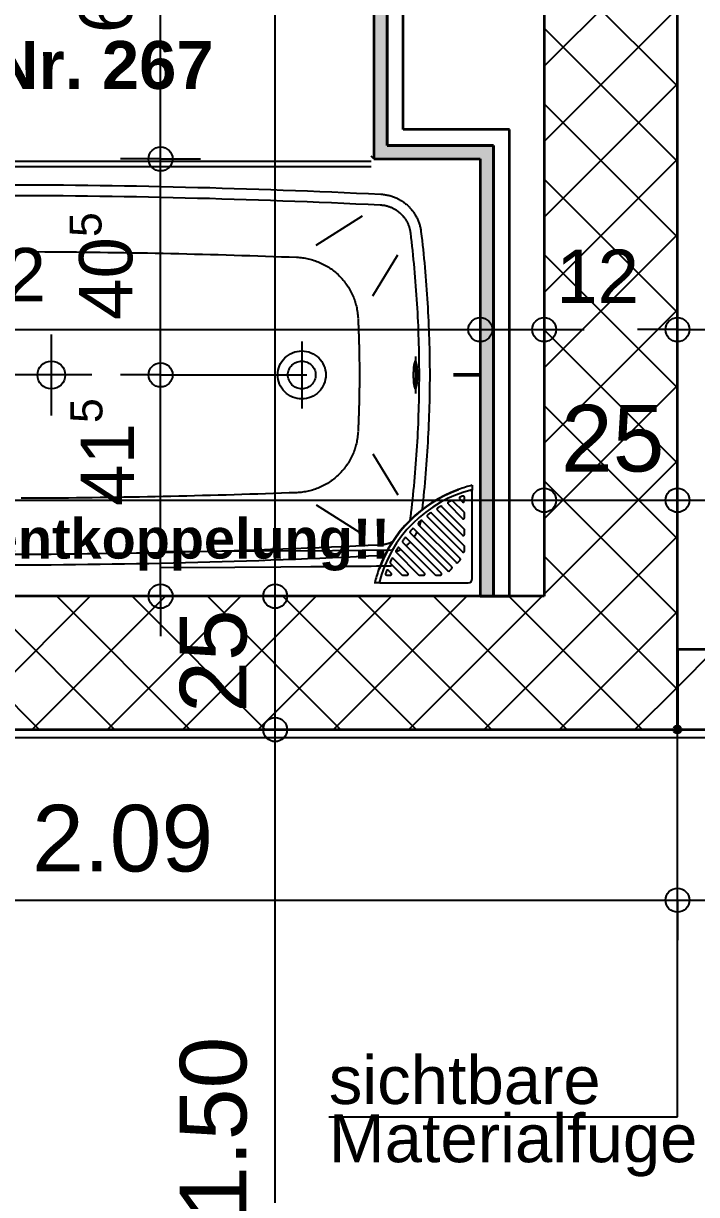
# Model space of a CAD drawing. Header units: centimetres. Extents: x 0.3 to 84.3, y 0.3 to 59.7.
# Drawn here: x 56.035 to 58.562, y 38.89 to 43.282 of the extents above; entities that cross this region are included whole.
import ezdxf

# ---------------------------------------------------------------- set-up
doc = ezdxf.new("R2010")
doc.units = ezdxf.units.CM
doc.linetypes.add('AUSGEZOGEN', pattern=[0])
doc.linetypes.add('PUNKT', pattern=[6.35, 0, -6.35])
for name, color, linetype, lineweight in [('Bauachsen fein', 7, 'PUNKT', 25), ('Gipserarbeiten', 7, 'AUSGEZOGEN', 35), ('Leichtbauwaende', 7, 'AUSGEZOGEN', 35), ('Text Werkplan Ausfuehrung', 7, 'AUSGEZOGEN', 50), ('Wand Beton bewehrt', 7, 'AUSGEZOGEN', 35), ('Wand Mauerwerk tragend', 7, 'AUSGEZOGEN', 35), ('Werkplan- Ausfuehrungsmasse', 7, 'AUSGEZOGEN', 25)]:
    doc.layers.add(name, color=color, linetype=linetype, lineweight=lineweight)
for name, color, linetype, lineweight, true_color in [('Moebel', 7, 'AUSGEZOGEN', 25, 0xababab), ('Sanitaer Apparate', 7, 'AUSGEZOGEN', 35, 0x656565), ('Sanitaer Vermassung', 7, 'AUSGEZOGEN', 35, 0x656565)]:
    doc.layers.add(name, color=color, linetype=linetype, lineweight=lineweight, true_color=true_color)
doc.styles.add('ARIAL', font='ARIAL.TTF')

msp = doc.modelspace()

# ---------------------------------------------------------------- hatches: boundary and pattern name
at = {"layer": 'Leichtbauwaende', "linetype": 'AUSGEZOGEN', "lineweight": 25, "true_color": 0xababab}
for points in [[(57.4, 42.774), (57.4, 46.814), (57.35, 46.814), (57.35, 42.774)], [(57.8, 42.824), (57.4, 42.824), (57.4, 42.774), (57.8, 42.774)], [(57.8, 41.134), (57.8, 42.774), (57.75, 42.774), (57.75, 41.134)]]:
    msp.add_hatch(color=253, dxfattribs=at).paths.add_polyline_path(points)
at = {"layer": 'Text Werkplan Ausfuehrung', "linetype": 'AUSGEZOGEN', "lineweight": 25}
for points in [[(58.475, 40.634), (58.505, 40.634), (58.5029, 40.6415)], [(58.475, 40.634), (58.5029, 40.6415), (58.4771, 40.6415)], [(58.4771, 40.6265), (58.505, 40.634), (58.475, 40.634)], [(58.4771, 40.6415), (58.5029, 40.6415), (58.4975, 40.6469)], [(58.4771, 40.6415), (58.4975, 40.6469), (58.4825, 40.6469)], [(58.4771, 40.6265), (58.5029, 40.6265), (58.505, 40.634)], [(58.4825, 40.6469), (58.4975, 40.6469), (58.49, 40.649)], [(58.4825, 40.6211), (58.5029, 40.6265), (58.4771, 40.6265)], [(58.4825, 40.6211), (58.4975, 40.6211), (58.5029, 40.6265)], [(58.4975, 40.6211), (58.4825, 40.6211), (58.49, 40.619)]]:
    msp.add_hatch(color=7, dxfattribs=at).paths.add_polyline_path(points)

# ---------------------------------------------------------------- linework, layer by layer
at = {"layer": 'Bauachsen fein', "color": 240, "linetype": 'PUNKT', "lineweight": 50}
msp.add_line((57.75, 41.964), (56.15, 41.964), dxfattribs=at)
at = {"layer": 'Gipserarbeiten', "color": 7, "linetype": 'AUSGEZOGEN', "lineweight": 25}
msp.add_line((57.35, 42.774), (57.34, 42.784), dxfattribs=at)
at = {"layer": 'Leichtbauwaende', "color": 7, "linetype": 'AUSGEZOGEN', "lineweight": 35}
for p, q in [((57.35, 46.814), (57.35, 42.774)), ((57.4, 42.824), (57.4, 46.814)), ((57.4, 46.814), (57.4, 42.824)), ((57.46, 42.884), (57.46, 46.814)), ((57.86, 42.884), (57.46, 42.884)), ((57.86, 42.824), (57.86, 42.884)), ((57.46, 42.824), (57.4, 42.824)), ((57.4, 42.824), (57.46, 42.824)), ((57.46, 42.824), (57.8, 42.824)), ((57.8, 42.824), (57.46, 42.824)), ((57.8, 42.774), (57.8, 42.824)), ((57.8, 42.824), (57.8, 42.774)), ((57.86, 41.134), (57.86, 42.824)), ((57.35, 42.774), (57.4, 42.774)), ((57.4, 42.774), (57.75, 42.774)), ((57.75, 42.774), (57.75, 41.134)), ((57.8, 42.774), (57.8, 41.134)), ((57.8, 41.134), (57.8, 42.774)), ((57.75, 41.134), (57.8, 41.134)), ((57.8, 41.134), (57.86, 41.134))]:
    msp.add_line(p, q, dxfattribs=at)
at = {"layer": 'Moebel', "color": 253, "linetype": 'AUSGEZOGEN', "lineweight": 25, "true_color": 0xababab}
msp.add_line((55.81, 40.604), (59.01, 40.604), dxfattribs=at)
at = {"layer": 'Sanitaer Apparate', "color": 7, "linetype": 'AUSGEZOGEN', "lineweight": 25}
for p, q in [((57.34, 42.744), (54.16, 42.744)), ((57.34, 42.764), (54.186, 42.764)), ((56.5518, 42.6876), (56.5518, 42.6876)), ((56.5519, 42.6876), (56.5518, 42.6876)), ((57.1336, 42.4509), (57.3076, 42.5611)), ((57.3461, 42.2603), (57.4403, 42.4139)), ((56.14, 41.812), (56.14, 42.116)), ((57.08, 42.09), (57.08, 41.838)), ((57.5064, 42.033), (57.5064, 41.895)), ((56.292, 41.964), (55.988, 41.964)), ((57.3461, 41.6677), (57.4403, 41.5141)), ((57.7127, 41.5319), (57.7132, 41.5314)), ((57.72, 41.5502), (57.72, 41.5453)), ((57.72, 41.5453), (57.72, 41.5432)), ((57.72, 41.5432), (57.72, 41.5337)), ((57.72, 41.5337), (57.72, 41.5327)), ((57.72, 41.5327), (57.72, 41.5317)), ((57.72, 41.2), (57.72, 41.5317)), ((57.1336, 41.4771), (57.3076, 41.3669)), ((57.6893, 41.386), (57.605, 41.4703)), ((57.6288, 41.4804), (57.6836, 41.4256)), ((57.6893, 41.4488), (57.6463, 41.4917)), ((57.6727, 41.4993), (57.6836, 41.4884)), ((57.6905, 41.4912), (57.6905, 41.5061)), ((57.5514, 41.4323), (57.6836, 41.3001)), ((57.6893, 41.3233), (57.5671, 41.4455)), ((57.5885, 41.458), (57.6836, 41.3629)), ((57.6905, 41.4284), (57.6905, 41.4459)), ((57.6431, 41.2439), (57.5005, 41.3866)), ((57.5174, 41.4035), (57.6601, 41.2609)), ((57.6745, 41.2753), (57.5323, 41.4175)), ((57.6905, 41.3657), (57.6905, 41.3832)), ((57.4585, 41.3369), (57.5807, 41.2147)), ((57.6039, 41.2204), (57.4717, 41.3526)), ((57.4865, 41.3717), (57.6287, 41.2295)), ((57.4337, 41.299), (57.518, 41.2147)), ((57.5411, 41.2204), (57.446, 41.3155)), ((57.6905, 41.3029), (57.6905, 41.3204)), ((57.4122, 41.2577), (57.4552, 41.2147)), ((57.4784, 41.2204), (57.4235, 41.2752)), ((57.6657, 41.2609), (57.6745, 41.2696)), ((57.3979, 41.2135), (57.4128, 41.2135)), ((57.4156, 41.2204), (57.4047, 41.2313)), ((57.4581, 41.2135), (57.4756, 41.2135)), ((57.5208, 41.2135), (57.5383, 41.2135)), ((57.5836, 41.2135), (57.6011, 41.2135)), ((57.6344, 41.2295), (57.6431, 41.2383)), ((57.3538, 41.184), (57.3538, 41.1821)), ((57.3587, 41.184), (57.3538, 41.184)), ((57.3608, 41.184), (57.3587, 41.184)), ((57.3703, 41.184), (57.3608, 41.184)), ((57.3713, 41.184), (57.3703, 41.184)), ((57.3723, 41.184), (57.3713, 41.184)), ((57.3721, 41.1913), (57.3726, 41.1908)), ((57.3723, 41.184), (57.704, 41.184))]:
    msp.add_line(p, q, dxfattribs=at)
for points in [[(56.0017, 42.6776), (56.0475, 42.6774), (56.0934, 42.6772), (56.1392, 42.6768), (56.185, 42.6765), (56.2309, 42.676), (56.2767, 42.6755), (56.3226, 42.6749), (56.3684, 42.6742), (56.4142, 42.6735), (56.4601, 42.6727), (56.5059, 42.6718), (56.5517, 42.6709), (56.5976, 42.6699), (56.6434, 42.6688), (56.6892, 42.6676), (56.735, 42.6664), (56.7809, 42.6651), (56.8267, 42.6637), (56.8725, 42.6623), (56.9183, 42.6608), (56.9641, 42.6592), (57.0099, 42.6576), (57.0558, 42.6559), (57.1016, 42.6541), (57.1474, 42.6522), (57.1932, 42.6503), (57.239, 42.6483), (57.2848, 42.6462), (57.3305, 42.6441), (57.3763, 42.6419)], [(56.0016, 42.6376), (56.0473, 42.6374), (56.0931, 42.6372), (56.1389, 42.6368), (56.1847, 42.6365), (56.2305, 42.636), (56.2762, 42.6355), (56.322, 42.6349), (56.3678, 42.6342), (56.4136, 42.6335), (56.4593, 42.6327), (56.5051, 42.6318), (56.5509, 42.6309), (56.5966, 42.6299), (56.6424, 42.6288), (56.6882, 42.6276), (56.7339, 42.6264), (56.7797, 42.6251), (56.8255, 42.6237), (56.8712, 42.6223), (56.917, 42.6208), (56.9627, 42.6192), (57.0085, 42.6176), (57.0542, 42.6159), (57.1, 42.6141), (57.1457, 42.6123), (57.1915, 42.6103), (57.2372, 42.6083), (57.2829, 42.6063), (57.3287, 42.6042), (57.3744, 42.602)], [(57.3763, 42.6419), (57.3798, 42.6417), (57.3833, 42.6414), (57.3868, 42.6411), (57.3903, 42.6406), (57.3937, 42.6401), (57.3972, 42.6395), (57.4006, 42.6388), (57.4041, 42.6381), (57.4075, 42.6373), (57.4108, 42.6364), (57.4142, 42.6354), (57.4176, 42.6344), (57.4209, 42.6333), (57.4242, 42.6321), (57.4274, 42.6309), (57.4307, 42.6295), (57.4339, 42.6281), (57.4371, 42.6267), (57.4402, 42.6251), (57.4433, 42.6235), (57.4464, 42.6219), (57.4494, 42.6201), (57.4525, 42.6183), (57.4554, 42.6165), (57.4583, 42.6145), (57.4612, 42.6125), (57.464, 42.6105), (57.4668, 42.6083), (57.4696, 42.6062), (57.4723, 42.6039), (57.4749, 42.6016), (57.4775, 42.5993), (57.48, 42.5969), (57.4825, 42.5944), (57.4849, 42.5919), (57.4873, 42.5893), (57.4896, 42.5867), (57.4919, 42.584), (57.4941, 42.5813), (57.4962, 42.5785), (57.4983, 42.5757), (57.5003, 42.5728), (57.5023, 42.5699), (57.5042, 42.567), (57.506, 42.564), (57.5077, 42.5609), (57.5094, 42.5579), (57.5111, 42.5548), (57.5126, 42.5516), (57.5141, 42.5485), (57.5155, 42.5453), (57.5169, 42.542), (57.5181, 42.5388), (57.5194, 42.5355), (57.5205, 42.5322), (57.5215, 42.5288), (57.5225, 42.5255), (57.5234, 42.5221), (57.5243, 42.5187), (57.525, 42.5153), (57.5257, 42.5118), (57.5263, 42.5084), (57.5269, 42.5049), (57.5273, 42.5015)], [(57.3744, 42.602), (57.377, 42.6018), (57.3796, 42.6016), (57.3822, 42.6013), (57.3848, 42.601), (57.3874, 42.6006), (57.39, 42.6002), (57.3926, 42.5997), (57.3952, 42.5991), (57.3977, 42.5985), (57.4003, 42.5978), (57.4028, 42.5971), (57.4053, 42.5963), (57.4078, 42.5955), (57.4103, 42.5946), (57.4127, 42.5937), (57.4151, 42.5927), (57.4176, 42.5916), (57.4199, 42.5905), (57.4223, 42.5894), (57.4246, 42.5882), (57.4269, 42.5869), (57.4292, 42.5856), (57.4315, 42.5843), (57.4337, 42.5829), (57.4359, 42.5814), (57.438, 42.5799), (57.4402, 42.5784), (57.4422, 42.5768), (57.4443, 42.5751), (57.4463, 42.5735), (57.4483, 42.5717), (57.4502, 42.57), (57.4521, 42.5682), (57.454, 42.5663), (57.4558, 42.5644), (57.4576, 42.5625), (57.4594, 42.5605), (57.461, 42.5585), (57.4627, 42.5565), (57.4643, 42.5544), (57.4659, 42.5523), (57.4674, 42.5501), (57.4688, 42.548), (57.4703, 42.5457), (57.4716, 42.5435), (57.4729, 42.5412), (57.4742, 42.5389), (57.4754, 42.5366), (57.4766, 42.5343), (57.4777, 42.5319), (57.4788, 42.5295), (57.4798, 42.5271), (57.4807, 42.5246), (57.4816, 42.5221), (57.4825, 42.5197), (57.4833, 42.5172), (57.484, 42.5146), (57.4847, 42.5121), (57.4853, 42.5096), (57.4859, 42.507), (57.4864, 42.5044), (57.4869, 42.5018), (57.4873, 42.4992), (57.4876, 42.4966)], [(57.4876, 42.4966), (57.4896, 42.4801), (57.4916, 42.4635), (57.4934, 42.4469), (57.4952, 42.4303), (57.497, 42.4137), (57.4986, 42.3971), (57.5002, 42.3805), (57.5018, 42.3639), (57.5033, 42.3473), (57.5047, 42.3307), (57.5061, 42.314), (57.5073, 42.2974), (57.5086, 42.2808), (57.5098, 42.2641), (57.5109, 42.2475), (57.5119, 42.2308), (57.5129, 42.2141), (57.5138, 42.1975), (57.5147, 42.1808), (57.5154, 42.1642), (57.5162, 42.1475), (57.5168, 42.1308), (57.5174, 42.1141), (57.518, 42.0975), (57.5184, 42.0808), (57.5189, 42.0641), (57.5192, 42.0474), (57.5195, 42.0307), (57.5197, 42.0141), (57.5199, 41.9974), (57.52, 41.9807), (57.52, 41.964), (57.52, 41.9473), (57.5199, 41.9306), (57.5197, 41.9139), (57.5195, 41.8973), (57.5192, 41.8806), (57.5189, 41.8639), (57.5184, 41.8472), (57.518, 41.8305), (57.5174, 41.8139), (57.5168, 41.7972), (57.5162, 41.7805), (57.5154, 41.7638), (57.5147, 41.7472), (57.5138, 41.7305), (57.5129, 41.7138), (57.5119, 41.6972), (57.5109, 41.6805), (57.5098, 41.6639), (57.5086, 41.6472), (57.5073, 41.6306), (57.5061, 41.614), (57.5047, 41.5973), (57.5033, 41.5807), (57.5018, 41.5641), (57.5002, 41.5475), (57.4986, 41.5309), (57.497, 41.5143), (57.4952, 41.4977), (57.4934, 41.4811), (57.4916, 41.4645), (57.4896, 41.4479), (57.4876, 41.4314)], [(57.5273, 42.5015), (57.5294, 42.4848), (57.5313, 42.468), (57.5332, 42.4513), (57.535, 42.4346), (57.5367, 42.4178), (57.5384, 42.4011), (57.5401, 42.3843), (57.5416, 42.3675), (57.5431, 42.3508), (57.5446, 42.334), (57.5459, 42.3172), (57.5472, 42.3004), (57.5485, 42.2836), (57.5497, 42.2668), (57.5508, 42.25), (57.5518, 42.2332), (57.5528, 42.2164), (57.5537, 42.1996), (57.5546, 42.1828), (57.5554, 42.166), (57.5561, 42.1492), (57.5568, 42.1323), (57.5574, 42.1155), (57.558, 42.0987), (57.5584, 42.0818), (57.5588, 42.065), (57.5592, 42.0482), (57.5595, 42.0313), (57.5597, 42.0145), (57.5599, 41.9977), (57.56, 41.9808), (57.56, 41.964), (57.56, 41.9472), (57.5599, 41.9303), (57.5597, 41.9135), (57.5595, 41.8967), (57.5592, 41.8798), (57.5588, 41.863), (57.5584, 41.8462), (57.558, 41.8293), (57.5574, 41.8125), (57.5568, 41.7957), (57.5561, 41.7788), (57.5554, 41.762), (57.5546, 41.7452), (57.5537, 41.7284), (57.5528, 41.7116), (57.5518, 41.6948), (57.5508, 41.678), (57.5497, 41.6612), (57.5485, 41.6444), (57.5472, 41.6276), (57.5459, 41.6108), (57.5446, 41.594), (57.5431, 41.5772), (57.5416, 41.5605), (57.5401, 41.5437), (57.5384, 41.5269), (57.5367, 41.5102), (57.535, 41.4934), (57.5332, 41.4767), (57.5313, 41.46), (57.5312, 41.459)], [(56.0266, 42.4266), (56.0562, 42.4265), (56.0858, 42.4264), (56.1154, 42.4262), (56.145, 42.426), (56.1746, 42.4258), (56.2042, 42.4255), (56.2338, 42.4252), (56.2634, 42.4249), (56.293, 42.4246), (56.3226, 42.4242), (56.3522, 42.4238), (56.3818, 42.4234), (56.4114, 42.4229), (56.441, 42.4224), (56.4706, 42.4219), (56.5002, 42.4214), (56.5298, 42.4208), (56.5594, 42.4202), (56.589, 42.4196), (56.6186, 42.4189), (56.6482, 42.4182), (56.6778, 42.4175), (56.7074, 42.4167), (56.737, 42.416), (56.7666, 42.4152), (56.7962, 42.4143), (56.8258, 42.4134), (56.8554, 42.4125), (56.885, 42.4116), (56.9145, 42.4107), (56.9441, 42.4097), (56.9737, 42.4087), (57.0033, 42.4076), (57.0329, 42.4066), (57.0625, 42.4055)], [(57.0603, 42.4055), (57.0659, 42.4053), (57.0714, 42.4049), (57.077, 42.4043), (57.0825, 42.4037), (57.088, 42.4029), (57.0935, 42.402), (57.099, 42.4009), (57.1044, 42.3997), (57.1098, 42.3985), (57.1152, 42.397), (57.1206, 42.3955), (57.1259, 42.3938), (57.1312, 42.392), (57.1364, 42.3901), (57.1416, 42.3881), (57.1467, 42.3859), (57.1518, 42.3837), (57.1568, 42.3813), (57.1618, 42.3788), (57.1667, 42.3761), (57.1716, 42.3734), (57.1763, 42.3706), (57.1811, 42.3676), (57.1857, 42.3645), (57.1903, 42.3614), (57.1948, 42.3581), (57.1992, 42.3547), (57.2036, 42.3512), (57.2078, 42.3477), (57.212, 42.344), (57.2161, 42.3402), (57.2201, 42.3363), (57.224, 42.3324), (57.2278, 42.3283), (57.2315, 42.3242), (57.2352, 42.32), (57.2387, 42.3156), (57.2421, 42.3113), (57.2455, 42.3068), (57.2487, 42.3023), (57.2518, 42.2976), (57.2548, 42.293), (57.2577, 42.2882), (57.2605, 42.2834), (57.2631, 42.2785), (57.2657, 42.2736), (57.2682, 42.2686), (57.2705, 42.2635), (57.2727, 42.2584), (57.2748, 42.2532), (57.2767, 42.248), (57.2786, 42.2428), (57.2803, 42.2375), (57.2819, 42.2321), (57.2834, 42.2268), (57.2848, 42.2214), (57.286, 42.2159), (57.2871, 42.2105), (57.2881, 42.205), (57.2889, 42.1995), (57.2896, 42.194), (57.2902, 42.1884), (57.2907, 42.1829), (57.291, 42.1773)], [(57.2912, 42.1743), (57.2915, 42.1677), (57.2918, 42.1611), (57.2921, 42.1546), (57.2923, 42.148), (57.2926, 42.1414), (57.2929, 42.1349), (57.2931, 42.1283), (57.2934, 42.1217), (57.2936, 42.1152), (57.2938, 42.1086), (57.294, 42.102), (57.2942, 42.0954), (57.2944, 42.0889), (57.2946, 42.0823), (57.2948, 42.0757), (57.2949, 42.0692), (57.2951, 42.0626), (57.2952, 42.056), (57.2954, 42.0494), (57.2955, 42.0429), (57.2956, 42.0363), (57.2957, 42.0297), (57.2958, 42.0232), (57.2959, 42.0166), (57.296, 42.01), (57.296, 42.0034), (57.2961, 41.9969), (57.2961, 41.9903), (57.2962, 41.9837), (57.2962, 41.9771), (57.2962, 41.9706), (57.2962, 41.964), (57.2962, 41.9574), (57.2962, 41.9509), (57.2962, 41.9443), (57.2961, 41.9377), (57.2961, 41.9311), (57.296, 41.9246), (57.296, 41.918), (57.2959, 41.9114), (57.2958, 41.9048), (57.2957, 41.8983), (57.2956, 41.8917), (57.2955, 41.8851), (57.2954, 41.8785), (57.2952, 41.872), (57.2951, 41.8654), (57.2949, 41.8588), (57.2948, 41.8523), (57.2946, 41.8457), (57.2944, 41.8391), (57.2942, 41.8325), (57.294, 41.826), (57.2938, 41.8194), (57.2936, 41.8128), (57.2934, 41.8063), (57.2931, 41.7997), (57.2929, 41.7931), (57.2926, 41.7866), (57.2923, 41.78), (57.2921, 41.7734), (57.2918, 41.7669), (57.2915, 41.7603), (57.2912, 41.7537)], [(57.17, 41.964), (57.1696, 41.9552), (57.1683, 41.9464), (57.1661, 41.9379), (57.1631, 41.9296), (57.1594, 41.9216), (57.1548, 41.914), (57.1496, 41.9069), (57.1436, 41.9004), (57.1371, 41.8944), (57.13, 41.8892), (57.1224, 41.8846), (57.1144, 41.8808), (57.1061, 41.8779), (57.0976, 41.8757), (57.0888, 41.8744), (57.08, 41.874), (57.0712, 41.8744), (57.0624, 41.8757), (57.0539, 41.8779), (57.0456, 41.8808), (57.0376, 41.8846), (57.03, 41.8892), (57.0229, 41.8944), (57.0164, 41.9004), (57.0104, 41.9069), (57.0052, 41.914), (57.0006, 41.9216), (56.9968, 41.9296), (56.9939, 41.9379), (56.9917, 41.9464), (56.9904, 41.9552), (56.99, 41.964), (56.9904, 41.9728), (56.9917, 41.9816), (56.9939, 41.9901), (56.9968, 41.9984), (57.0006, 42.0064), (57.0052, 42.014), (57.0104, 42.0211), (57.0164, 42.0276), (57.0229, 42.0336), (57.03, 42.0388), (57.0376, 42.0434), (57.0456, 42.0471), (57.0539, 42.0501), (57.0624, 42.0523), (57.0712, 42.0536), (57.08, 42.054), (57.0888, 42.0536), (57.0976, 42.0523), (57.1061, 42.0501), (57.1144, 42.0471), (57.1224, 42.0434), (57.13, 42.0388), (57.1371, 42.0336), (57.1436, 42.0276), (57.1496, 42.0211), (57.1548, 42.014), (57.1594, 42.0064), (57.1631, 41.9984), (57.1661, 41.9901), (57.1683, 41.9816), (57.1696, 41.9728), (57.17, 41.964)], [(57.132, 41.964), (57.1317, 41.9589), (57.131, 41.9539), (57.1298, 41.9489), (57.128, 41.9441), (57.1259, 41.9395), (57.1232, 41.9351), (57.1202, 41.931), (57.1168, 41.9272), (57.113, 41.9238), (57.1089, 41.9208), (57.1045, 41.9181), (57.0999, 41.916), (57.0951, 41.9142), (57.0901, 41.913), (57.0851, 41.9122), (57.08, 41.912), (57.0749, 41.9122), (57.0699, 41.913), (57.0649, 41.9142), (57.0601, 41.916), (57.0555, 41.9181), (57.0511, 41.9208), (57.047, 41.9238), (57.0432, 41.9272), (57.0398, 41.931), (57.0368, 41.9351), (57.0341, 41.9395), (57.032, 41.9441), (57.0302, 41.9489), (57.029, 41.9539), (57.0282, 41.9589), (57.028, 41.964), (57.0282, 41.9691), (57.029, 41.9741), (57.0302, 41.9791), (57.032, 41.9839), (57.0341, 41.9885), (57.0368, 41.9929), (57.0398, 41.997), (57.0432, 42.0008), (57.047, 42.0042), (57.0511, 42.0072), (57.0555, 42.0099), (57.0601, 42.012), (57.0649, 42.0138), (57.0699, 42.015), (57.0749, 42.0157), (57.08, 42.016), (57.0851, 42.0157), (57.0901, 42.015), (57.0951, 42.0138), (57.0999, 42.012), (57.1045, 42.0099), (57.1089, 42.0072), (57.113, 42.0042), (57.1168, 42.0008), (57.1202, 41.997), (57.1232, 41.9929), (57.1259, 41.9885), (57.128, 41.9839), (57.1298, 41.9791), (57.131, 41.9741), (57.1317, 41.9691), (57.132, 41.964)], [(57.5064, 42.016), (57.5059, 42.0159), (57.5054, 42.0156), (57.5049, 42.0151), (57.5044, 42.0144), (57.5039, 42.0135), (57.5035, 42.0123), (57.503, 42.0111), (57.5026, 42.0096), (57.5021, 42.0079), (57.5017, 42.0061), (57.5013, 42.0041), (57.5009, 42.0019), (57.5006, 41.9996), (57.5002, 41.9971), (57.4999, 41.9946), (57.4997, 41.9919), (57.4994, 41.9891), (57.4992, 41.9861), (57.499, 41.9831), (57.4988, 41.9801), (57.4987, 41.9769), (57.4986, 41.9737), (57.4985, 41.9705), (57.4984, 41.9673), (57.4984, 41.964), (57.4984, 41.9607), (57.4985, 41.9575), (57.4986, 41.9543), (57.4987, 41.9511), (57.4988, 41.9479), (57.499, 41.9449), (57.4992, 41.9419), (57.4994, 41.9389), (57.4997, 41.9361), (57.4999, 41.9334), (57.5002, 41.9309), (57.5006, 41.9284), (57.5009, 41.9261), (57.5013, 41.9239), (57.5017, 41.9219), (57.5021, 41.9201), (57.5026, 41.9184), (57.503, 41.9169), (57.5035, 41.9157), (57.5039, 41.9145), (57.5044, 41.9136), (57.5049, 41.9129)], [(57.5049, 41.9129), (57.5054, 41.9124), (57.5059, 41.9121), (57.5064, 41.912), (57.5069, 41.9121), (57.5074, 41.9124), (57.5079, 41.9129), (57.5084, 41.9136), (57.5089, 41.9145), (57.5094, 41.9157), (57.5098, 41.9169), (57.5103, 41.9184), (57.5107, 41.9201), (57.5111, 41.9219), (57.5115, 41.9239), (57.5119, 41.9261), (57.5122, 41.9284), (57.5126, 41.9309), (57.5129, 41.9334), (57.5132, 41.9361), (57.5134, 41.9389), (57.5136, 41.9419), (57.5138, 41.9449), (57.514, 41.9479), (57.5142, 41.9511), (57.5143, 41.9543), (57.5143, 41.9575), (57.5144, 41.9607), (57.5144, 41.964), (57.5144, 41.9673), (57.5143, 41.9705), (57.5143, 41.9737), (57.5142, 41.9769), (57.514, 41.9801), (57.5138, 41.9831), (57.5136, 41.9861), (57.5134, 41.9891), (57.5132, 41.9919), (57.5129, 41.9946), (57.5126, 41.9971), (57.5122, 41.9996), (57.5119, 42.0019), (57.5115, 42.0041), (57.5111, 42.0061), (57.5107, 42.0079), (57.5103, 42.0096), (57.5098, 42.0111), (57.5094, 42.0123)], [(57.5094, 42.0123), (57.5089, 42.0135), (57.5084, 42.0144), (57.5079, 42.0151), (57.5074, 42.0156), (57.5069, 42.0159), (57.5064, 42.016)], [(57.291, 41.7507), (57.2907, 41.7451), (57.2902, 41.7396), (57.2896, 41.734), (57.2889, 41.7285), (57.2881, 41.723), (57.2871, 41.7175), (57.286, 41.7121), (57.2848, 41.7066), (57.2834, 41.7012), (57.2819, 41.6959), (57.2803, 41.6905), (57.2786, 41.6852), (57.2767, 41.68), (57.2748, 41.6748), (57.2727, 41.6696), (57.2705, 41.6645), (57.2682, 41.6594), (57.2657, 41.6544), (57.2631, 41.6495), (57.2605, 41.6446), (57.2577, 41.6398), (57.2548, 41.635), (57.2518, 41.6304), (57.2487, 41.6257), (57.2455, 41.6212), (57.2421, 41.6167), (57.2387, 41.6123), (57.2352, 41.608), (57.2315, 41.6038), (57.2278, 41.5997), (57.224, 41.5956), (57.2201, 41.5917), (57.2161, 41.5878), (57.212, 41.584), (57.2078, 41.5803), (57.2036, 41.5768), (57.1992, 41.5733), (57.1948, 41.5699), (57.1903, 41.5666), (57.1857, 41.5635), (57.1811, 41.5604), (57.1763, 41.5574), (57.1716, 41.5546), (57.1667, 41.5519), (57.1618, 41.5492), (57.1568, 41.5467), (57.1518, 41.5443), (57.1467, 41.5421), (57.1416, 41.5399), (57.1364, 41.5379), (57.1312, 41.536), (57.1259, 41.5342), (57.1206, 41.5325), (57.1152, 41.531), (57.1098, 41.5295), (57.1044, 41.5282), (57.099, 41.5271), (57.0935, 41.526), (57.088, 41.5251), (57.0825, 41.5243), (57.077, 41.5237), (57.0714, 41.5231), (57.0659, 41.5227), (57.0603, 41.5225)], [(57.0625, 41.5225), (57.0329, 41.5214), (57.0033, 41.5204), (56.9737, 41.5193), (56.9441, 41.5183), (56.9145, 41.5173), (56.885, 41.5164), (56.8554, 41.5154), (56.8258, 41.5146), (56.7962, 41.5137), (56.7666, 41.5128), (56.737, 41.512), (56.7074, 41.5113), (56.6778, 41.5105), (56.6482, 41.5098), (56.6186, 41.5091), (56.589, 41.5084), (56.5594, 41.5078), (56.5298, 41.5072), (56.5002, 41.5066), (56.4706, 41.5061), (56.441, 41.5056), (56.4114, 41.5051), (56.3818, 41.5046), (56.3522, 41.5042), (56.3226, 41.5038), (56.293, 41.5034), (56.2634, 41.5031), (56.2338, 41.5027), (56.2042, 41.5025), (56.1746, 41.5022), (56.145, 41.502), (56.1154, 41.5018), (56.0858, 41.5016), (56.0562, 41.5015), (56.0266, 41.5014)], [(57.6687, 41.5334), (57.6683, 41.5332), (57.6676, 41.5329), (57.6668, 41.5326), (57.666, 41.5323), (57.6655, 41.5321)], [(57.4876, 41.4314), (57.4873, 41.4288), (57.4869, 41.4262), (57.4864, 41.4236), (57.4859, 41.421), (57.4854, 41.4185)], [(57.512, 41.3751), (57.5111, 41.3732), (57.5094, 41.3701), (57.5077, 41.3671), (57.506, 41.364), (57.5042, 41.361), (57.5023, 41.3581), (57.5014, 41.3568)], [(57.5259, 41.4169), (57.5257, 41.4161), (57.525, 41.4127), (57.5243, 41.4093), (57.5234, 41.4059), (57.5225, 41.4025), (57.5216, 41.3994)], [(57.4198, 41.3374), (57.4176, 41.3364), (57.4151, 41.3353), (57.4127, 41.3343), (57.4103, 41.3334), (57.4078, 41.3325), (57.4053, 41.3317), (57.4028, 41.3309), (57.4003, 41.3302), (57.3977, 41.3295), (57.3952, 41.3289), (57.3926, 41.3283), (57.39, 41.3278), (57.3874, 41.3274), (57.3848, 41.327), (57.3822, 41.3267), (57.3796, 41.3264), (57.377, 41.3262), (57.3744, 41.326)], [(57.4865, 41.3378), (57.4849, 41.3361), (57.4825, 41.3336), (57.48, 41.3311), (57.4775, 41.3287), (57.4749, 41.3264), (57.4723, 41.3241), (57.4718, 41.3237)], [(57.3744, 41.326), (57.3287, 41.3238), (57.2829, 41.3217), (57.2372, 41.3196), (57.1915, 41.3177), (57.1457, 41.3157), (57.1, 41.3139), (57.0542, 41.3121), (57.0085, 41.3104), (56.9627, 41.3088), (56.917, 41.3072), (56.8712, 41.3057), (56.8255, 41.3042), (56.7797, 41.3029), (56.7339, 41.3016), (56.6882, 41.3004), (56.6424, 41.2992), (56.5966, 41.2981), (56.5509, 41.2971), (56.5051, 41.2962), (56.4593, 41.2953), (56.4136, 41.2945), (56.3678, 41.2938), (56.322, 41.2931), (56.2762, 41.2925), (56.2305, 41.292), (56.1847, 41.2915), (56.1389, 41.2911), (56.0931, 41.2908), (56.0473, 41.2906), (56.0016, 41.2904)], [(57.4163, 41.307), (57.1956, 41.3049), (56.9073, 41.3026), (56.5515, 41.3004)], [(57.3914, 41.2875), (57.3903, 41.2874), (57.3868, 41.2869), (57.3833, 41.2866), (57.3798, 41.2863), (57.3763, 41.2861)], [(57.4521, 41.3094), (57.4494, 41.3079), (57.4464, 41.3061), (57.4433, 41.3045), (57.4402, 41.3029), (57.4371, 41.3013), (57.4339, 41.2999), (57.4332, 41.2996)], [(57.3763, 41.2861), (57.3305, 41.2839), (57.2848, 41.2817), (57.239, 41.2797), (57.1932, 41.2777), (57.1474, 41.2758), (57.1016, 41.2739), (57.0558, 41.2721), (57.0099, 41.2704), (56.9641, 41.2688), (56.9183, 41.2672), (56.8725, 41.2657), (56.8267, 41.2643), (56.7809, 41.2629), (56.735, 41.2616), (56.6892, 41.2604), (56.6434, 41.2592), (56.5976, 41.2581), (56.5517, 41.2571), (56.5059, 41.2562), (56.4601, 41.2553), (56.4142, 41.2545), (56.3684, 41.2538), (56.3226, 41.2531), (56.2767, 41.2525), (56.2309, 41.252), (56.185, 41.2515), (56.1392, 41.2512), (56.0934, 41.2508), (56.0475, 41.2506), (56.0017, 41.2504)], [(57.4169, 41.247), (57.4031, 41.2468), (57.387, 41.2467), (57.3608, 41.2464), (57.3401, 41.2462), (57.3207, 41.246), (57.3008, 41.2459), (57.2766, 41.2456), (57.2381, 41.2453), (57.1904, 41.2448), (57.1138, 41.2441), (57.0009, 41.2432), (56.8283, 41.242), (56.5518, 41.2404)], [(57.3691, 41.2352), (57.3692, 41.2353), (57.3692, 41.2355), (57.3693, 41.2358), (57.3695, 41.2362), (57.3697, 41.2366), (57.3699, 41.2372), (57.3701, 41.238), (57.3705, 41.239)], [(57.3719, 41.2385), (57.3717, 41.2379), (57.3714, 41.2372), (57.3711, 41.2364), (57.3708, 41.2357), (57.3706, 41.2353)]]:
    msp.add_lwpolyline(points, dxfattribs=at)
msp.add_circle((56.14, 41.964), 0.052, dxfattribs=at)
for centre, radius, start, end in [((57.8369, 41.0671), 0.481, 104.061, 165.939), ((57.8369, 41.0671), 0.497, 110.2315, 159.7685), ((57.8369, 41.0671), 0.4955, 110.2322, 159.7678), ((57.8369, 41.0671), 0.497, 109.7685, 110.2315), ((57.6694, 41.533), 0.002, 109.7685, 183.5172), ((57.8369, 41.0671), 0.497, 103.5994, 109.7685), ((57.8369, 41.0671), 0.468, 108.9135, 110.3524), ((57.6865, 41.5061), 0.004, 0, 108.9135), ((57.7153, 41.5336), 0.003, 225, 284.6093), ((57.8369, 41.0671), 0.479, 104.1209, 104.6093), ((57.5913, 41.4608), 0.004, 121.9524, 225), ((57.8369, 41.0671), 0.468, 120.3785, 121.9524), ((57.6022, 41.4674), 0.004, 45, 120.3785), ((57.6316, 41.4833), 0.004, 116.2525, 225), ((57.8369, 41.0671), 0.468, 114.6306, 116.2525), ((57.6435, 41.4889), 0.004, 45, 114.6306), ((57.6755, 41.5022), 0.004, 110.3524, 225), ((57.6865, 41.4912), 0.004, 225, 0), ((57.5542, 41.4351), 0.004, 127.5233, 225), ((57.8369, 41.0671), 0.468, 125.9791, 127.5233), ((57.5643, 41.4426), 0.004, 45, 125.9791), ((57.6865, 41.4284), 0.004, 225, 0), ((57.6865, 41.4459), 0.004, 0, 45), ((57.4893, 41.3746), 0.004, 138.5062, 225), ((57.8369, 41.0671), 0.468, 136.9762, 138.5062), ((57.4976, 41.3837), 0.004, 45, 136.9762), ((57.5203, 41.4064), 0.004, 133.0238, 225), ((57.8369, 41.0671), 0.468, 131.4938, 133.0238), ((57.5294, 41.4147), 0.004, 45, 131.4938), ((57.6865, 41.3832), 0.004, 0, 45), ((57.4614, 41.3397), 0.004, 144.0209, 225), ((57.8369, 41.0671), 0.468, 142.4767, 144.0209), ((57.4689, 41.3498), 0.004, 45, 142.4767), ((57.6865, 41.3657), 0.004, 225, 0), ((57.4366, 41.3018), 0.004, 149.6215, 225), ((57.8369, 41.0671), 0.468, 148.0476, 149.6215), ((57.4432, 41.3127), 0.004, 45, 148.0476), ((57.6865, 41.3029), 0.004, 225, 0), ((57.6865, 41.3204), 0.004, 0, 45), ((57.4151, 41.2605), 0.004, 155.3694, 225), ((57.8369, 41.0671), 0.468, 153.7475, 155.3694), ((57.4207, 41.2724), 0.004, 45, 153.7475), ((57.6403, 41.2411), 0.004, 315, 45), ((57.6629, 41.2637), 0.004, 225, 315), ((57.6717, 41.2725), 0.004, 315, 45), ((57.8369, 41.0671), 0.497, 160.2315, 166.4006), ((57.371, 41.2346), 0.002, 86.4015, 160.2315), ((57.3979, 41.2175), 0.004, 161.0865, 270), ((57.8369, 41.0671), 0.468, 159.6476, 161.0865), ((57.4018, 41.2285), 0.004, 45, 159.6476), ((57.4128, 41.2175), 0.004, 270, 45), ((57.4581, 41.2175), 0.004, 225, 270), ((57.4756, 41.2175), 0.004, 270, 45), ((57.5208, 41.2175), 0.004, 225, 270), ((57.5383, 41.2175), 0.004, 270, 45), ((57.5836, 41.2175), 0.004, 225, 270), ((57.6011, 41.2175), 0.004, 270, 45), ((57.6315, 41.2323), 0.004, 225, 315), ((57.704, 41.2), 0.016, 270, 0), ((57.8369, 41.0671), 0.479, 165.3907, 165.8791), ((57.3704, 41.1887), 0.003, 345.3907, 45)]:
    msp.add_arc(centre, radius, start, end, dxfattribs=at)
at = {"layer": 'Sanitaer Vermassung', "color": 240, "linetype": 'AUSGEZOGEN', "lineweight": 25}
for p, q in [((56.55, 42.774), (56.55, 44.014)), ((56.55, 42.774), (56.4, 42.774)), ((56.55, 42.774), (56.7, 42.774)), ((56.55, 42.774), (56.55, 42.774)), ((56.55, 41.964), (56.55, 42.774)), ((57.75, 42.134), (57.75, 42.284)), ((57.99, 42.134), (57.99, 42.284)), ((58.49, 42.134), (58.49, 42.284)), ((57.75, 42.134), (57.75, 41.984)), ((57.75, 42.134), (57.75, 42.134)), ((57.75, 42.134), (57.99, 42.134)), ((57.99, 42.134), (57.99, 41.984)), ((57.99, 42.134), (57.99, 42.134)), ((57.99, 42.134), (58.14, 42.134)), ((58.49, 42.134), (58.34, 42.134)), ((58.49, 42.134), (58.49, 41.984)), ((58.49, 42.134), (58.49, 42.134)), ((58.49, 42.134), (59.13, 42.134)), ((56.55, 41.964), (56.4, 41.964)), ((56.55, 41.964), (56.7, 41.964)), ((56.55, 41.964), (57.0983, 41.964)), ((56.55, 41.134), (56.55, 41.964)), ((56.55, 41.134), (56.4, 41.134)), ((56.55, 41.134), (56.7, 41.134)), ((56.55, 41.134), (56.55, 41.134)), ((56.55, 41.134), (56.55, 40.984))]:
    msp.add_line(p, q, dxfattribs=at)
msp.add_lwpolyline([(54.11, 42.134), (55.358, 42.134), (55.358, 42.134), (57.75, 42.134)], dxfattribs=at)
for centre in [(56.55, 42.774), (57.75, 42.134), (57.99, 42.134), (58.49, 42.134), (56.55, 41.964), (56.55, 41.134)]:
    msp.add_circle(centre, 0.045, dxfattribs=at)
at = {"layer": 'Text Werkplan Ausfuehrung', "color": 7, "linetype": 'AUSGEZOGEN', "lineweight": 25}
for p, q in [((58.475, 40.634), (58.475, 40.634)), ((58.49, 40.649), (58.49, 40.649)), ((58.49, 39.1812), (58.49, 40.634)), ((58.505, 40.634), (58.505, 40.634)), ((58.49, 40.619), (58.49, 40.619)), ((57.1815, 39.1812), (58.49, 39.1812))]:
    msp.add_line(p, q, dxfattribs=at)
msp.add_circle((58.49, 40.634), 0.015, dxfattribs=at)
at = {"layer": 'Wand Beton bewehrt', "color": 7, "linetype": 'AUSGEZOGEN', "lineweight": 35}
for p, q in [((57.99, 46.814), (57.99, 41.134)), ((58.49, 41.134), (58.49, 46.814)), ((57.75, 41.134), (54.31, 41.134)), ((57.8, 41.134), (57.75, 41.134)), ((57.86, 41.134), (57.8, 41.134)), ((57.99, 41.134), (57.86, 41.134)), ((58.49, 40.934), (58.49, 41.134)), ((58.49, 40.634), (58.49, 40.934)), ((54.31, 40.634), (58.49, 40.634))]:
    msp.add_line(p, q, dxfattribs=at)
at = {"layer": 'Wand Beton bewehrt', "color": 7, "linetype": 'AUSGEZOGEN', "lineweight": 25}
for p, q in [((57.99, 43.1219), (58.49, 43.6219)), ((57.99, 43.5468), (58.49, 43.0468)), ((57.99, 42.839), (58.49, 43.339)), ((57.99, 43.264), (58.49, 42.764)), ((57.99, 42.5562), (58.49, 43.0562)), ((57.99, 42.9811), (58.49, 42.4811)), ((57.99, 42.2733), (58.49, 42.7733)), ((57.99, 42.6983), (58.49, 42.1983)), ((57.99, 41.9905), (58.49, 42.4905)), ((57.99, 42.4154), (58.49, 41.9154)), ((57.99, 41.7077), (58.49, 42.2077)), ((57.99, 42.1326), (58.49, 41.6326)), ((57.99, 41.4248), (58.49, 41.9248)), ((57.99, 41.8497), (58.49, 41.3497)), ((57.99, 41.142), (58.49, 41.642)), ((57.99, 41.5669), (58.4229, 41.134)), ((58.2649, 41.134), (58.49, 41.3591)), ((57.99, 41.2841), (58.1401, 41.134)), ((56.0945, 40.634), (55.5945, 41.134)), ((55.785, 40.634), (56.285, 41.134)), ((56.3773, 40.634), (55.8773, 41.134)), ((56.0678, 40.634), (56.5678, 41.134)), ((56.6602, 40.634), (56.1602, 41.134)), ((56.3507, 40.634), (56.8507, 41.134)), ((56.943, 40.634), (56.443, 41.134)), ((56.6335, 40.634), (57.1335, 41.134)), ((57.2258, 40.634), (56.7258, 41.134)), ((56.9163, 40.634), (57.4163, 41.134)), ((57.5087, 40.634), (57.0087, 41.134)), ((57.1992, 40.634), (57.6992, 41.134)), ((57.7915, 40.634), (57.2915, 41.134)), ((57.482, 40.634), (57.982, 41.134)), ((58.0744, 40.634), (57.5744, 41.134)), ((57.7649, 40.634), (58.2649, 41.134)), ((58.3572, 40.634), (57.8572, 41.134)), ((58.49, 40.7841), (58.1401, 41.134)), ((58.49, 41.0669), (58.4229, 41.134)), ((58.0477, 40.634), (58.49, 41.0763)), ((58.3306, 40.634), (58.49, 40.7934))]:
    msp.add_line(p, q, dxfattribs=at)
at = {"layer": 'Wand Mauerwerk tragend', "color": 7, "linetype": 'AUSGEZOGEN', "lineweight": 35}
for p, q in [((59.02, 40.934), (58.49, 40.934)), ((58.49, 40.934), (58.49, 40.634)), ((58.49, 40.634), (60.51, 40.634))]:
    msp.add_line(p, q, dxfattribs=at)
at = {"layer": 'Wand Mauerwerk tragend', "color": 7, "linetype": 'AUSGEZOGEN', "lineweight": 25}
msp.add_line((58.49, 40.7934), (58.6306, 40.934), dxfattribs=at)
at = {"layer": 'Werkplan- Ausfuehrungsmasse', "color": 7, "linetype": 'AUSGEZOGEN', "lineweight": 25}
for p, q in [((56.98, 41.134), (56.98, 46.814)), ((57.99, 41.494), (57.99, 41.644)), ((58.49, 41.494), (58.49, 41.644)), ((54.11, 41.494), (57.99, 41.494)), ((57.99, 41.494), (57.99, 41.344)), ((57.99, 41.494), (57.99, 41.494)), ((57.99, 41.494), (58.49, 41.494)), ((58.49, 41.494), (58.49, 41.344)), ((58.49, 41.494), (58.49, 41.494)), ((58.49, 41.494), (62.37, 41.494)), ((56.98, 41.134), (56.83, 41.134)), ((56.98, 41.134), (57.13, 41.134)), ((56.98, 41.134), (56.98, 41.134)), ((56.98, 40.634), (56.98, 41.134)), ((56.98, 40.634), (56.83, 40.634)), ((56.98, 40.634), (57.13, 40.634)), ((56.98, 40.634), (56.98, 40.634)), ((56.98, 37.634), (56.98, 40.634)), ((58.49, 39.994), (58.49, 40.144)), ((54.31, 39.994), (58.49, 39.994)), ((58.49, 39.994), (58.49, 39.844)), ((58.49, 39.994), (60.51, 39.994))]:
    msp.add_line(p, q, dxfattribs=at)
msp.add_lwpolyline([(58.49, 39.994), (58.49, 40.0566), (58.49, 40.0566), (58.49, 40.0569), (58.49, 40.0569), (58.49, 40.057), (58.49, 40.057), (58.49, 40.0571), (58.49, 40.0571), (58.49, 40.0571), (58.49, 40.0571), (58.49, 40.0702), (58.49, 40.0702), (58.49, 40.394)], dxfattribs=at)
for centre in [(57.99, 41.494), (58.49, 41.494), (56.98, 41.134), (56.98, 40.634), (58.49, 39.994)]:
    msp.add_circle(centre, 0.045, dxfattribs=at)

# ---------------------------------------------------------------- texts
at = {"layer": 'Sanitaer Vermassung', "color": 240, "linetype": 'AUSGEZOGEN', "lineweight": 35, "attachment_point": 7, "rotation": 90, "style": 'ARIAL'}
for s, insert, char_height, width in [('62', (56.4466, 43.246), 0.2, 0.1), ('5', (56.3299, 42.4811), 0.12, 0.06), ('40', (56.4466, 42.1703), 0.2, 0.1), ('5', (56.3333, 41.7836), 0.12, 0.06), ('41', (56.45, 41.4728), 0.2, 0.1)]:
    msp.add_mtext(s, dxfattribs=dict(at, insert=insert, char_height=char_height, width=width))
at = {"layer": 'Sanitaer Vermassung', "color": 240, "linetype": 'AUSGEZOGEN', "lineweight": 35, "char_height": 0.2, "width": 0.1, "attachment_point": 7, "style": 'ARIAL'}
for s, insert in [('1.82', (55.5762, 42.2374)), ('12', (58.035, 42.234))]:
    msp.add_mtext(s, dxfattribs=dict(at, insert=insert))
at = {"layer": 'Text Werkplan Ausfuehrung', "color": 7, "linetype": 'AUSGEZOGEN', "lineweight": 35, "char_height": 0.18, "width": 0.09, "attachment_point": 7, "style": 'ARIAL'}
for s, insert in [('\\fArial|i0|b1|c0|p0;Sep.\\~Detailp.\\~Nr.\\~267', (54.3315, 42.9824)), ('sichtbare\\~', (57.1815, 39.2272)), ('Materialfuge', (57.1815, 38.9572))]:
    msp.add_mtext(s, dxfattribs=dict(at, insert=insert))
at = {"layer": 'Text Werkplan Ausfuehrung', "color": 240, "linetype": 'AUSGEZOGEN', "lineweight": 25, "insert": (54.4774, 41.229), "char_height": 0.15, "width": 0.075, "attachment_point": 7, "style": 'ARIAL'}
msp.add_mtext('\\fArial|i0|b1|c0|p0;!!Körperschallentkoppelung!!', dxfattribs=at)
at = {"layer": 'Werkplan- Ausfuehrungsmasse', "color": 7, "linetype": 'AUSGEZOGEN', "lineweight": 50, "char_height": 0.25, "width": 0.125, "attachment_point": 7, "style": 'ARIAL'}
for s, insert in [('25', (58.0528, 41.5983)), ('2.09', (56.0678, 40.0983))]:
    msp.add_mtext(s, dxfattribs=dict(at, insert=insert))
at = {"layer": 'Werkplan- Ausfuehrungsmasse', "color": 7, "linetype": 'AUSGEZOGEN', "lineweight": 50, "char_height": 0.25, "width": 0.125, "attachment_point": 7, "rotation": 90, "style": 'ARIAL'}
for s, insert in [('25', (56.8757, 40.6968)), ('1.50', (56.8757, 38.8025))]:
    msp.add_mtext(s, dxfattribs=dict(at, insert=insert))

doc.saveas('drawing.dxf')
